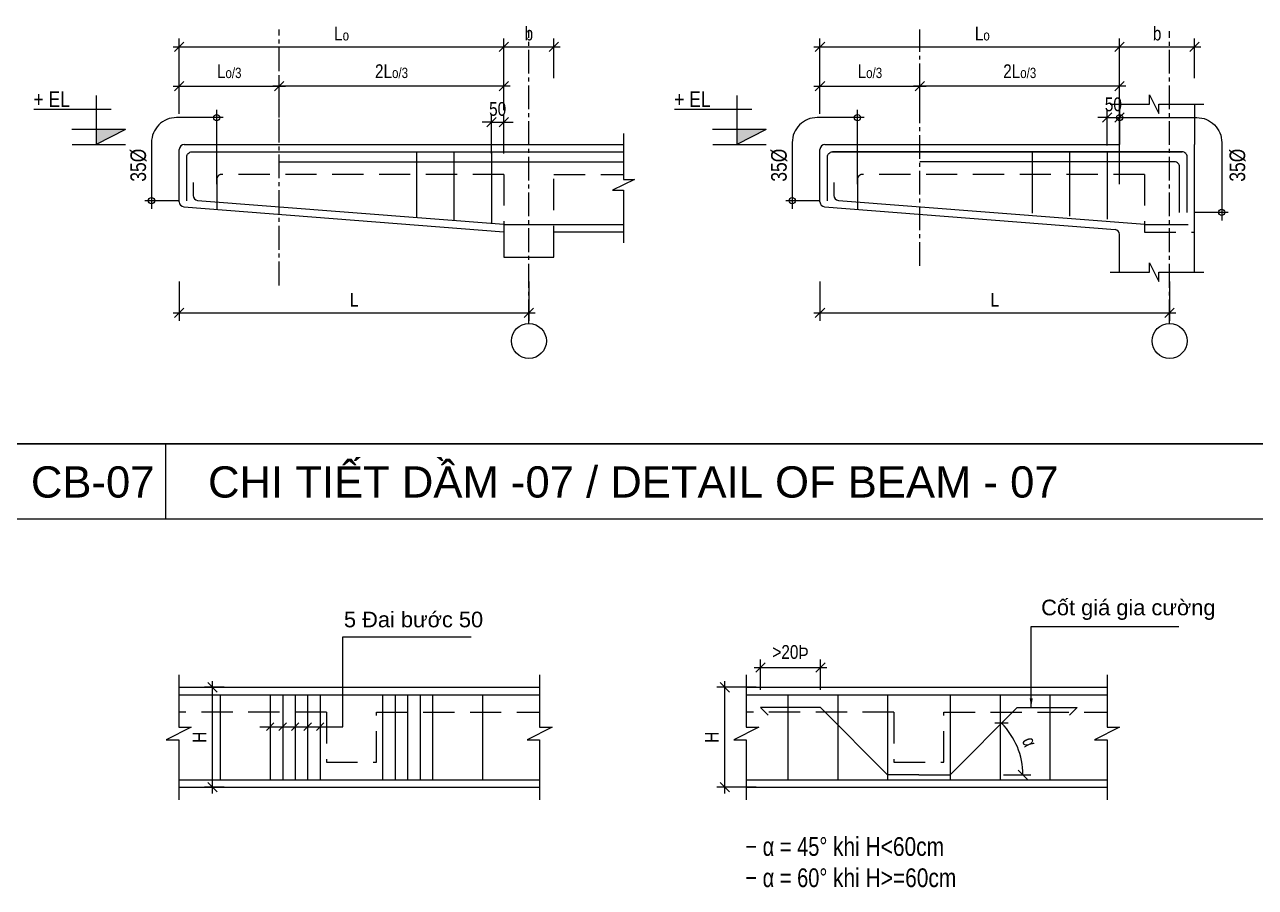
# Model space of a CAD drawing. Header units: millimetres. Extents: x -205508 to -110432, y 549193 to 571297.
# Drawn here: x -157357 to -152430, y 564280 to 567732 of the extents above; entities that cross this region are included whole.
import ezdxf

# ---------------------------------------------------------------- set-up
doc = ezdxf.new("R2010")
doc.units = ezdxf.units.MM
doc.header["$LTSCALE"] = 25
doc.header["$MEASUREMENT"] = 0
doc.header["$PDSIZE"] = 50
for name, pattern in [('AUDIT_I_131119094342-0', [0]), ('CENTER2', [28.575, 19.05, -3.175, 3.175, -3.175]), ('DASHED2', [0.375, 0.25, -0.125])]:
    doc.linetypes.add(name, pattern=pattern)
for name, color, linetype in [('AC', 200, 'Continuous'), ('dai', 3, 'AUDIT_I_131119094342-0'), ('DAMPHU', 1, 'DASHED2'), ('kich thuoc', 251, 'Continuous'), ('NETTHAY', 2, 'Continuous'), ('textMAX', 4, 'Continuous'), ('TEXTMIN', 7, 'Continuous'), ('thep', 4, 'Continuous'), ('TRUC', 8, 'CENTER2')]:
    doc.layers.add(name, color=color, linetype=linetype)
doc.layers.add('DCE_MCZiCZac', color=250, linetype='Continuous', lineweight=13)
doc.styles.add('EL-Text', font='arial.ttf')
doc.styles.add('Simplex- GCC', font='arial.ttf', dxfattribs={"width": 0.8})
doc.styles.add('STYLE1', font='')
doc.styles.add('vnh100', font='', dxfattribs={"width": 0.8})
doc.styles.get('STYLE1').set_extended_font_data('VNI-Helve')
doc.styles.get('vnh100').set_extended_font_data('VNI-Helve')
doc.dimstyles.new('ISO-25', dxfattribs={"dimscale": 25, "dimtxt": 2.2, "dimasz": 1.5, "dimexe": 1.3, "dimexo": 1, "dimgap": 1, "dimtad": 1, "dimdec": 0, "dimtxsty": 'Simplex- GCC', "dimblk": 'OBLIQUE', "dimcen": 2.5, "dimdle": 1, "dimclrd": 8, "dimclre": 8, "dimclrt": 7, "dimadec": 0, "dimazin": 0, "dimtfac": 1, "dimtdec": 0, "dimtix": 1, "dimtmove": 0, "dimatfit": 3, "dimfxl": 5, "dimfxlon": 1, "dimarcsym": 0})

# ---------------------------------------------------------------- blocks, each defined once
blk = doc.blocks.new('_Oblique')
at = {"color": 4, "linetype": 'ByBlock', "lineweight": -2}
blk.add_line((-0.5, -0.5), (0.5, 0.5), dxfattribs=at)
blk = doc.blocks.new('*D484')
at = {"layer": 'Defpoints', "color": 0, "ltscale": 20, "transparency": 16777216}
for p in [(-156338.6, 567486.4), (-155438.6, 567365.6), (-156338.6, 567293)]:
    blk.add_point(p, dxfattribs=at)
at = {"layer": 'kich thuoc', "color": 8, "lineweight": -2, "ltscale": 20, "transparency": 16777216}
for p, q in [((-156338.6, 567361.4), (-156338.6, 567518.9)), ((-155438.6, 567390.6), (-155438.6, 567518.9)), ((-155413.6, 567486.4), (-156363.6, 567486.4))]:
    blk.add_line(p, q, dxfattribs=at)
at = {"layer": 'kich thuoc', "color": 8, "lineweight": -2, "ltscale": 20, "transparency": 16777216, "xscale": 37.5, "yscale": 37.5, "zscale": 37.5, "rotation": 180}
blk.add_blockref('_Oblique', (-156338.6, 567486.4), dxfattribs=at)
at = {"layer": 'kich thuoc', "color": 8, "lineweight": -2, "ltscale": 20, "transparency": 16777216, "xscale": 37.5, "yscale": 37.5, "zscale": 37.5}
blk.add_blockref('_Oblique', (-155438.6, 567486.4), dxfattribs=at)
at = {"layer": 'kich thuoc', "color": 7, "ltscale": 20, "transparency": 16777216, "insert": (-155888.6, 567545.8), "char_height": 55, "attachment_point": 5, "style": 'Simplex- GCC'}
blk.add_mtext('2L{\\H0.75x;o/3}', dxfattribs=at)
blk = doc.blocks.new('*D485')
at = {"layer": 'Defpoints', "color": 0, "ltscale": 20, "transparency": 16777216}
for p in [(-156738.2, 567023.2), (-155338.6, 566823.4), (-155338.6, 566579)]:
    blk.add_point(p, dxfattribs=at)
at = {"layer": 'kich thuoc', "color": 8, "lineweight": -2, "ltscale": 20, "transparency": 16777216}
for p, q in [((-156738.2, 566704), (-156738.2, 566546.5)), ((-155338.6, 566704), (-155338.6, 566546.5)), ((-156763.2, 566579), (-155313.6, 566579))]:
    blk.add_line(p, q, dxfattribs=at)
at = {"layer": 'kich thuoc', "color": 8, "lineweight": -2, "ltscale": 20, "transparency": 16777216, "xscale": 37.5, "yscale": 37.5, "zscale": 37.5, "rotation": 180}
blk.add_blockref('_Oblique', (-156738.2, 566579), dxfattribs=at)
at = {"layer": 'kich thuoc', "color": 8, "lineweight": -2, "ltscale": 20, "transparency": 16777216, "xscale": 37.5, "yscale": 37.5, "zscale": 37.5}
blk.add_blockref('_Oblique', (-155338.6, 566579), dxfattribs=at)
at = {"layer": 'kich thuoc', "color": 7, "ltscale": 20, "transparency": 16777216, "insert": (-156038.4, 566631.5), "char_height": 55, "attachment_point": 5, "style": 'Simplex- GCC'}
blk.add_mtext('L', dxfattribs=at)
blk = doc.blocks.new('*D486')
at = {"layer": 'DCE_MCZiCZac', "color": 8, "lineweight": -2, "ltscale": 20, "transparency": 16777216}
for p, q in [((-156738.2, 567518.8), (-156738.2, 567676.3)), ((-155438.6, 567518.8), (-155438.6, 567676.3)), ((-156763.2, 567643.8), (-155413.6, 567643.8))]:
    blk.add_line(p, q, dxfattribs=at)
at = {"layer": 'Defpoints', "color": 0, "ltscale": 20, "transparency": 16777216}
for p in [(-155438.6, 567643.8), (-155438.6, 567388), (-156738.2, 567207.9)]:
    blk.add_point(p, dxfattribs=at)
at = {"layer": 'DCE_MCZiCZac', "color": 8, "lineweight": -2, "ltscale": 20, "transparency": 16777216, "xscale": 37.5, "yscale": 37.5, "zscale": 37.5, "rotation": 180}
blk.add_blockref('_Oblique', (-156738.2, 567643.8), dxfattribs=at)
at = {"layer": 'DCE_MCZiCZac', "color": 8, "lineweight": -2, "ltscale": 20, "transparency": 16777216, "xscale": 37.5, "yscale": 37.5, "zscale": 37.5}
blk.add_blockref('_Oblique', (-155438.6, 567643.8), dxfattribs=at)
at = {"layer": 'DCE_MCZiCZac', "color": 7, "ltscale": 20, "transparency": 16777216, "insert": (-156088.4, 567696.3), "char_height": 55, "attachment_point": 5, "style": 'Simplex- GCC'}
blk.add_mtext('L{\\H0.75x;o}', dxfattribs=at)
blk = doc.blocks.new('*D487')
at = {"layer": 'Defpoints', "color": 0, "ltscale": 20, "transparency": 16777216}
for p in [(-156338.6, 567486.4), (-156738.2, 567350.3), (-156338.6, 567293)]:
    blk.add_point(p, dxfattribs=at)
at = {"layer": 'kich thuoc', "color": 8, "lineweight": -2, "ltscale": 20, "transparency": 16777216}
for p, q in [((-156738.2, 567375.3), (-156738.2, 567518.9)), ((-156338.6, 567361.4), (-156338.6, 567518.9)), ((-156763.2, 567486.4), (-156313.6, 567486.4))]:
    blk.add_line(p, q, dxfattribs=at)
at = {"layer": 'kich thuoc', "color": 8, "lineweight": -2, "ltscale": 20, "transparency": 16777216, "xscale": 37.5, "yscale": 37.5, "zscale": 37.5, "rotation": 180}
blk.add_blockref('_Oblique', (-156738.2, 567486.4), dxfattribs=at)
at = {"layer": 'kich thuoc', "color": 8, "lineweight": -2, "ltscale": 20, "transparency": 16777216, "xscale": 37.5, "yscale": 37.5, "zscale": 37.5}
blk.add_blockref('_Oblique', (-156338.6, 567486.4), dxfattribs=at)
at = {"layer": 'kich thuoc', "color": 7, "ltscale": 20, "transparency": 16777216, "insert": (-156538.4, 567545.8), "char_height": 55, "attachment_point": 5, "style": 'Simplex- GCC'}
blk.add_mtext('L{\\H0.75x;o/3}', dxfattribs=at)
blk = doc.blocks.new('*D488')
at = {"layer": 'DCE_MCZiCZac', "color": 8, "lineweight": -2, "ltscale": 20, "transparency": 16777216}
for p, q in [((-153023.5, 567360.6), (-153061, 567360.6)), ((-153023.5, 567248.2), (-153023.5, 567393.1)), ((-153023.5, 567360.6), (-152973.5, 567360.6)), ((-152973.5, 567248.2), (-152973.5, 567393.1)), ((-152973.5, 567360.6), (-152936, 567360.6))]:
    blk.add_line(p, q, dxfattribs=at)
at = {"layer": 'Defpoints', "color": 0, "ltscale": 20, "transparency": 16777216}
for p in [(-152973.5, 567360.6), (-153023.5, 567223.2), (-152973.5, 567223.2)]:
    blk.add_point(p, dxfattribs=at)
at = {"layer": 'DCE_MCZiCZac', "color": 8, "lineweight": -2, "ltscale": 20, "transparency": 16777216, "xscale": 37.5, "yscale": 37.5, "zscale": 37.5}
blk.add_blockref('_Oblique', (-153023.5, 567360.6), dxfattribs=at)
at = {"layer": 'DCE_MCZiCZac', "color": 8, "lineweight": -2, "ltscale": 20, "transparency": 16777216, "xscale": 37.5, "yscale": 37.5, "zscale": 37.5, "rotation": 180}
blk.add_blockref('_Oblique', (-152973.5, 567360.6), dxfattribs=at)
at = {"layer": 'DCE_MCZiCZac', "color": 7, "ltscale": 20, "transparency": 16777216, "insert": (-152998.5, 567413.1), "char_height": 55, "attachment_point": 5, "style": 'Simplex- GCC'}
blk.add_mtext('50', dxfattribs=at)
blk = doc.blocks.new('*D431')
at = {"layer": 'DCE_MCZiCZac', "color": 8, "lineweight": -2, "ltscale": 20, "transparency": 16777216}
for p, q in [((-155488.6, 567217.2), (-155488.6, 567374.7)), ((-155438.6, 567217.2), (-155438.6, 567374.7)), ((-155488.6, 567342.2), (-155526.1, 567342.2)), ((-155488.6, 567342.2), (-155438.6, 567342.2)), ((-155438.6, 567342.2), (-155401.1, 567342.2))]:
    blk.add_line(p, q, dxfattribs=at)
at = {"layer": 'Defpoints', "color": 0, "ltscale": 20, "transparency": 16777216}
for p in [(-155438.6, 567342.2), (-155488.6, 567133.2), (-155438.6, 567133.2)]:
    blk.add_point(p, dxfattribs=at)
at = {"layer": 'DCE_MCZiCZac', "color": 8, "lineweight": -2, "ltscale": 20, "transparency": 16777216, "xscale": 37.5, "yscale": 37.5, "zscale": 37.5}
blk.add_blockref('_Oblique', (-155488.6, 567342.2), dxfattribs=at)
at = {"layer": 'DCE_MCZiCZac', "color": 8, "lineweight": -2, "ltscale": 20, "transparency": 16777216, "xscale": 37.5, "yscale": 37.5, "zscale": 37.5, "rotation": 180}
blk.add_blockref('_Oblique', (-155438.6, 567342.2), dxfattribs=at)
at = {"layer": 'DCE_MCZiCZac', "color": 7, "ltscale": 20, "transparency": 16777216, "insert": (-155463.6, 567394.7), "char_height": 55, "attachment_point": 5, "style": 'Simplex- GCC'}
blk.add_mtext('50', dxfattribs=at)
blk = doc.blocks.new('*D432')
at = {"layer": 'Defpoints', "color": 0, "ltscale": 20, "transparency": 16777216}
for p in [(-154173.1, 567023.2), (-152773.5, 566823.4), (-152773.5, 566579)]:
    blk.add_point(p, dxfattribs=at)
at = {"layer": 'kich thuoc', "color": 8, "lineweight": -2, "ltscale": 20, "transparency": 16777216}
for p, q in [((-154173.1, 566704), (-154173.1, 566546.5)), ((-152773.5, 566704), (-152773.5, 566546.5)), ((-154198.1, 566579), (-152748.5, 566579))]:
    blk.add_line(p, q, dxfattribs=at)
at = {"layer": 'kich thuoc', "color": 8, "lineweight": -2, "ltscale": 20, "transparency": 16777216, "xscale": 37.5, "yscale": 37.5, "zscale": 37.5, "rotation": 180}
blk.add_blockref('_Oblique', (-154173.1, 566579), dxfattribs=at)
at = {"layer": 'kich thuoc', "color": 8, "lineweight": -2, "ltscale": 20, "transparency": 16777216, "xscale": 37.5, "yscale": 37.5, "zscale": 37.5}
blk.add_blockref('_Oblique', (-152773.5, 566579), dxfattribs=at)
at = {"layer": 'kich thuoc', "color": 7, "ltscale": 20, "transparency": 16777216, "insert": (-153473.3, 566631.5), "char_height": 55, "attachment_point": 5, "style": 'Simplex- GCC'}
blk.add_mtext('L', dxfattribs=at)
blk = doc.blocks.new('*D433')
at = {"layer": 'Defpoints', "color": 0, "ltscale": 20, "transparency": 16777216}
for p in [(-153773.5, 567486.4), (-154173.1, 567350.3), (-153773.5, 567293)]:
    blk.add_point(p, dxfattribs=at)
at = {"layer": 'kich thuoc', "color": 8, "lineweight": -2, "ltscale": 20, "transparency": 16777216}
for p, q in [((-154173.1, 567375.3), (-154173.1, 567518.9)), ((-153773.5, 567361.4), (-153773.5, 567518.9)), ((-154198.1, 567486.4), (-153748.5, 567486.4))]:
    blk.add_line(p, q, dxfattribs=at)
at = {"layer": 'kich thuoc', "color": 8, "lineweight": -2, "ltscale": 20, "transparency": 16777216, "xscale": 37.5, "yscale": 37.5, "zscale": 37.5, "rotation": 180}
blk.add_blockref('_Oblique', (-154173.1, 567486.4), dxfattribs=at)
at = {"layer": 'kich thuoc', "color": 8, "lineweight": -2, "ltscale": 20, "transparency": 16777216, "xscale": 37.5, "yscale": 37.5, "zscale": 37.5}
blk.add_blockref('_Oblique', (-153773.5, 567486.4), dxfattribs=at)
at = {"layer": 'kich thuoc', "color": 7, "ltscale": 20, "transparency": 16777216, "insert": (-153973.3, 567545.8), "char_height": 55, "attachment_point": 5, "style": 'Simplex- GCC'}
blk.add_mtext('L{\\H0.75x;o/3}', dxfattribs=at)
blk = doc.blocks.new('*D434')
at = {"layer": 'DCE_MCZiCZac', "color": 8, "lineweight": -2, "ltscale": 20, "transparency": 16777216}
for p, q in [((-154173.1, 567518.8), (-154173.1, 567676.3)), ((-152973.5, 567518.8), (-152973.5, 567676.3)), ((-154198.1, 567643.8), (-152948.5, 567643.8))]:
    blk.add_line(p, q, dxfattribs=at)
at = {"layer": 'Defpoints', "color": 0, "ltscale": 20, "transparency": 16777216}
for p in [(-152973.5, 567643.8), (-152973.5, 567365.6), (-154173.1, 567207.9)]:
    blk.add_point(p, dxfattribs=at)
at = {"layer": 'DCE_MCZiCZac', "color": 8, "lineweight": -2, "ltscale": 20, "transparency": 16777216, "xscale": 37.5, "yscale": 37.5, "zscale": 37.5, "rotation": 180}
blk.add_blockref('_Oblique', (-154173.1, 567643.8), dxfattribs=at)
at = {"layer": 'DCE_MCZiCZac', "color": 8, "lineweight": -2, "ltscale": 20, "transparency": 16777216, "xscale": 37.5, "yscale": 37.5, "zscale": 37.5}
blk.add_blockref('_Oblique', (-152973.5, 567643.8), dxfattribs=at)
at = {"layer": 'DCE_MCZiCZac', "color": 7, "ltscale": 20, "transparency": 16777216, "insert": (-153523.3, 567696.3), "char_height": 55, "attachment_point": 5, "style": 'Simplex- GCC'}
blk.add_mtext('L{\\H0.75x;o}', dxfattribs=at)
blk = doc.blocks.new('*D435')
at = {"layer": 'Defpoints', "color": 0, "ltscale": 20, "transparency": 16777216}
for p in [(-153773.5, 567486.4), (-152973.5, 567365.6), (-153773.5, 567293)]:
    blk.add_point(p, dxfattribs=at)
at = {"layer": 'kich thuoc', "color": 8, "lineweight": -2, "ltscale": 20, "transparency": 16777216}
for p, q in [((-153773.5, 567361.4), (-153773.5, 567518.9)), ((-152973.5, 567390.6), (-152973.5, 567518.9)), ((-152948.5, 567486.4), (-153798.5, 567486.4))]:
    blk.add_line(p, q, dxfattribs=at)
at = {"layer": 'kich thuoc', "color": 8, "lineweight": -2, "ltscale": 20, "transparency": 16777216, "xscale": 37.5, "yscale": 37.5, "zscale": 37.5, "rotation": 180}
blk.add_blockref('_Oblique', (-153773.5, 567486.4), dxfattribs=at)
at = {"layer": 'kich thuoc', "color": 8, "lineweight": -2, "ltscale": 20, "transparency": 16777216, "xscale": 37.5, "yscale": 37.5, "zscale": 37.5}
blk.add_blockref('_Oblique', (-152973.5, 567486.4), dxfattribs=at)
at = {"layer": 'kich thuoc', "color": 7, "ltscale": 20, "transparency": 16777216, "insert": (-153373.5, 567545.8), "char_height": 55, "attachment_point": 5, "style": 'Simplex- GCC'}
blk.add_mtext('2L{\\H0.75x;o/3}', dxfattribs=at)
blk = doc.blocks.new('*D436')
at = {"layer": 'DCE_MCZiCZac', "color": 8, "lineweight": -2, "ltscale": 20, "transparency": 16777216}
for p, q in [((-152973.5, 567518.8), (-152973.5, 567676.3)), ((-152673.5, 567518.8), (-152673.5, 567676.3)), ((-152998.5, 567643.8), (-152648.5, 567643.8))]:
    blk.add_line(p, q, dxfattribs=at)
at = {"layer": 'Defpoints', "color": 0, "ltscale": 20, "transparency": 16777216}
for p in [(-152673.5, 567643.8), (-152973.5, 567486.4), (-152673.5, 567351.8)]:
    blk.add_point(p, dxfattribs=at)
at = {"layer": 'DCE_MCZiCZac', "color": 8, "lineweight": -2, "ltscale": 20, "transparency": 16777216, "xscale": 37.5, "yscale": 37.5, "zscale": 37.5, "rotation": 180}
blk.add_blockref('_Oblique', (-152973.5, 567643.8), dxfattribs=at)
at = {"layer": 'DCE_MCZiCZac', "color": 8, "lineweight": -2, "ltscale": 20, "transparency": 16777216, "xscale": 37.5, "yscale": 37.5, "zscale": 37.5}
blk.add_blockref('_Oblique', (-152673.5, 567643.8), dxfattribs=at)
at = {"layer": 'DCE_MCZiCZac', "color": 7, "ltscale": 20, "transparency": 16777216, "insert": (-152823.5, 567696.3), "char_height": 55, "attachment_point": 5, "style": 'Simplex- GCC'}
blk.add_mtext('b', dxfattribs=at)
blk = doc.blocks.new('*D437')
at = {"layer": 'DCE_MCZiCZac', "color": 8, "lineweight": -2, "ltscale": 20, "transparency": 16777216}
for p, q in [((-155438.6, 567553.4), (-155438.6, 567676.3)), ((-155238.6, 567518.8), (-155238.6, 567676.3)), ((-155463.6, 567643.8), (-155213.6, 567643.8))]:
    blk.add_line(p, q, dxfattribs=at)
at = {"layer": 'Defpoints', "color": 0, "ltscale": 20, "transparency": 16777216}
for p in [(-155238.6, 567643.8), (-155438.6, 567528.4), (-155238.6, 567351.8)]:
    blk.add_point(p, dxfattribs=at)
at = {"layer": 'DCE_MCZiCZac', "color": 8, "lineweight": -2, "ltscale": 20, "transparency": 16777216, "xscale": 37.5, "yscale": 37.5, "zscale": 37.5, "rotation": 180}
blk.add_blockref('_Oblique', (-155438.6, 567643.8), dxfattribs=at)
at = {"layer": 'DCE_MCZiCZac', "color": 8, "lineweight": -2, "ltscale": 20, "transparency": 16777216, "xscale": 37.5, "yscale": 37.5, "zscale": 37.5}
blk.add_blockref('_Oblique', (-155238.6, 567643.8), dxfattribs=at)
at = {"layer": 'DCE_MCZiCZac', "color": 7, "ltscale": 20, "transparency": 16777216, "insert": (-155338.6, 567696.3), "char_height": 55, "attachment_point": 5, "style": 'Simplex- GCC'}
blk.add_mtext('b', dxfattribs=at)
blk = doc.blocks.new('*D371')
at = {"layer": 'DCE_MCZiCZac', "color": 8, "lineweight": -2, "ltscale": 20, "transparency": 16777216}
for p, q in [((-154553.7, 564655.5), (-154553.7, 565105.5)), ((-154428.7, 565080.5), (-154586.2, 565080.5)), ((-154428.7, 564680.5), (-154586.2, 564680.5))]:
    blk.add_line(p, q, dxfattribs=at)
at = {"layer": 'Defpoints', "color": 0, "ltscale": 20, "transparency": 16777216}
for p in [(-154553.7, 565080.5), (-154352.5, 565080.5), (-154352.5, 564680.5)]:
    blk.add_point(p, dxfattribs=at)
at = {"layer": 'DCE_MCZiCZac', "color": 8, "lineweight": -2, "ltscale": 20, "transparency": 16777216, "xscale": 37.5, "yscale": 37.5, "zscale": 37.5}
for p, rotation in [((-154553.7, 565080.5), 90), ((-154553.7, 564680.5), 270)]:
    blk.add_blockref('_Oblique', p, dxfattribs=dict(at, rotation=rotation))
at = {"layer": 'DCE_MCZiCZac', "color": 7, "ltscale": 20, "transparency": 16777216, "insert": (-154606.2, 564880.5), "char_height": 55, "attachment_point": 5, "rotation": 90, "style": 'Simplex- GCC'}
blk.add_mtext('H', dxfattribs=at)
blk = doc.blocks.new('*D372')
at = {"layer": 'DCE_MCZiCZac', "color": 8, "lineweight": -2, "ltscale": 20, "transparency": 16777216}
for p, q in [((-154411.1, 565070.6), (-154411.1, 565192.4)), ((-154171.1, 565070.6), (-154171.1, 565192.4)), ((-154436.1, 565159.9), (-154146.1, 565159.9))]:
    blk.add_line(p, q, dxfattribs=at)
at = {"layer": 'Defpoints', "color": 0, "ltscale": 20, "transparency": 16777216}
for p in [(-154171.1, 565159.9), (-154411.1, 565045.6), (-154171.1, 565045.6)]:
    blk.add_point(p, dxfattribs=at)
at = {"layer": 'DCE_MCZiCZac', "color": 8, "lineweight": -2, "ltscale": 20, "transparency": 16777216, "xscale": 37.5, "yscale": 37.5, "zscale": 37.5, "rotation": 180}
blk.add_blockref('_Oblique', (-154411.1, 565159.9), dxfattribs=at)
at = {"layer": 'DCE_MCZiCZac', "color": 8, "lineweight": -2, "ltscale": 20, "transparency": 16777216, "xscale": 37.5, "yscale": 37.5, "zscale": 37.5}
blk.add_blockref('_Oblique', (-154171.1, 565159.9), dxfattribs=at)
at = {"layer": 'DCE_MCZiCZac', "color": 7, "ltscale": 20, "transparency": 16777216, "insert": (-154291.1, 565221.6), "char_height": 55, "attachment_point": 5, "style": 'Simplex- GCC'}
blk.add_mtext('>20Þ', dxfattribs=at)
blk = doc.blocks.new('*D373')
at = {"layer": 'AC', "color": 8, "lineweight": -2, "ltscale": 20, "transparency": 16777216}
blk.add_line((-153437.9, 564730.5), (-153328.4, 564730.5), dxfattribs=at)
blk.add_arc((-153652.3, 564730.5), 291.5, 0, 45, dxfattribs=at)
at = {"layer": 'Defpoints', "color": 0, "ltscale": 20, "transparency": 16777216}
for p in [(-153383.6, 564999.3), (-153370.8, 564806), (-153677.5, 564730.5), (-153652.3, 564730.5), (-153462.9, 564730.5)]:
    blk.add_point(p, dxfattribs=at)
at = {"layer": 'AC', "color": 8, "lineweight": -2, "ltscale": 20, "transparency": 16777216, "xscale": 37.5, "yscale": 37.5, "zscale": 37.5}
for p, rotation in [((-153446.3, 564936.6), 134.9999999999879), ((-153360.9, 564730.5), 270.000000000011)]:
    blk.add_blockref('_Oblique', p, dxfattribs=dict(at, rotation=rotation))
at = {"layer": 'AC', "color": 7, "ltscale": 20, "transparency": 16777216, "insert": (-153334, 564862.4), "char_height": 55, "attachment_point": 5, "rotation": 292.5, "style": 'Simplex- GCC'}
blk.add_mtext('{\\fSymbol|b0|i0|c2|p16;a}', dxfattribs=at)
blk = doc.blocks.new('*D374')
at = {"layer": 'DCE_MCZiCZac', "color": 8, "lineweight": -2, "ltscale": 20, "transparency": 16777216}
for p, q in [((-156604.7, 564655.5), (-156604.7, 565105.5)), ((-156558, 565080.5), (-156637.2, 565080.5)), ((-156558, 564680.5), (-156637.2, 564680.5))]:
    blk.add_line(p, q, dxfattribs=at)
at = {"layer": 'Defpoints', "color": 0, "ltscale": 20, "transparency": 16777216}
for p in [(-156604.7, 565080.5), (-156533, 565080.5), (-156533, 564680.5)]:
    blk.add_point(p, dxfattribs=at)
at = {"layer": 'DCE_MCZiCZac', "color": 8, "lineweight": -2, "ltscale": 20, "transparency": 16777216, "xscale": 37.5, "yscale": 37.5, "zscale": 37.5}
for p, rotation in [((-156604.7, 565080.5), 90), ((-156604.7, 564680.5), 270)]:
    blk.add_blockref('_Oblique', p, dxfattribs=dict(at, rotation=rotation))
at = {"layer": 'DCE_MCZiCZac', "color": 7, "ltscale": 20, "transparency": 16777216, "insert": (-156657.2, 564880.5), "char_height": 55, "attachment_point": 5, "rotation": 90, "style": 'Simplex- GCC'}
blk.add_mtext('H', dxfattribs=at)

msp = doc.modelspace()

# ---------------------------------------------------------------- linework, layer by layer
at = {"layer": 'AC', "color": 4, "ltscale": 20}
for p, q in [((-162391.5, 566055.2), (-147391.5, 566055.2)), ((-154381.1, 564969.3), (-154411.1, 564999.3)), ((-153173.6, 564969.3), (-153143.6, 564999.3)), ((-156389.3, 564908), (-156359.3, 564938)), ((-156339.3, 564908), (-156309.3, 564938)), ((-156289.3, 564908), (-156259.3, 564938)), ((-156239.3, 564908), (-156209.3, 564938)), ((-156189.3, 564908), (-156159.3, 564938))]:
    msp.add_line(p, q, dxfattribs=at)
at = {"layer": 'AC', "color": 0, "ltscale": 20}
msp.add_lwpolyline([(-162391.5, 565755.2), (-147391.5, 565755.2), (-147391.5, 566055.2), (-162391.5, 566055.2)], close=True, dxfattribs=at)
at = {"layer": 'AC', "color": 4, "ltscale": 20}
msp.add_lwpolyline([(-157391.5, 565755.2), (-156791.5, 565755.2), (-156791.5, 566055.2), (-157391.5, 566055.2)], close=True, dxfattribs=at)
for points in [[(-153777.3, 564730.5), (-153902.3, 564730.5), (-154171.1, 564999.3), (-154411.1, 564999.3)], [(-153777.3, 564730.5), (-153652.3, 564730.5), (-153383.6, 564999.3), (-153143.6, 564999.3)]]:
    msp.add_lwpolyline(points, dxfattribs=at)
at = {"layer": 'AC', "ltscale": 20}
for centre in [(-155436.6, 566953.2), (-152871.5, 566953.2)]:
    msp.add_arc(centre, 20, 265.5328, 270, dxfattribs=at)
at = {"layer": 'dai', "ltscale": 20}
for p, q in [((-155788.6, 567223.2), (-155788.6, 566960.7)), ((-155638.6, 567223.2), (-155638.6, 566949)), ((-155488.6, 567223.2), (-155488.6, 566937.2)), ((-153323.5, 567223.2), (-153323.5, 566977.9)), ((-153173.5, 567223.2), (-153173.5, 566966.2)), ((-153023.5, 567223.2), (-153023.5, 566954.4)), ((-156574.3, 565050.5), (-156574.3, 564710.5)), ((-156374.3, 565050.5), (-156374.3, 564710.5)), ((-156324.3, 565050.5), (-156324.3, 564710.5)), ((-156274.3, 565050.5), (-156274.3, 564710.5)), ((-156224.3, 565050.5), (-156224.3, 564710.5)), ((-156174.3, 565050.5), (-156174.3, 564710.5)), ((-155924.3, 565050.5), (-155924.3, 564710.5)), ((-155874.3, 565050.5), (-155874.3, 564710.5)), ((-155824.3, 565050.5), (-155824.3, 564710.5)), ((-155774.3, 565050.5), (-155774.3, 564710.5)), ((-155724.3, 565050.5), (-155724.3, 564710.5)), ((-155524.3, 565050.5), (-155524.3, 564710.5)), ((-154302.3, 565050.5), (-154302.3, 564710.5)), ((-154102.3, 565050.5), (-154102.3, 564710.5)), ((-153902.3, 565050.5), (-153902.3, 564710.5)), ((-153652.3, 565050.5), (-153652.3, 564710.5)), ((-153452.3, 565050.5), (-153452.3, 564710.5)), ((-153252.3, 565050.5), (-153252.3, 564710.5))]:
    msp.add_line(p, q, dxfattribs=at)
at = {"layer": 'DAMPHU', "ltscale": 20}
for points in [[(-155438.6, 567133.2), (-156568.2, 567133.2, 0.414214), (-156588.2, 567113.2), (-156588.2, 566993.1)], [(-152873.5, 567133.2), (-154003.1, 567133.2, 0.414214), (-154023.1, 567113.2), (-154023.1, 566993.1)]]:
    msp.add_lwpolyline(points, format="xyb", dxfattribs=at)
for points in [[(-155438.6, 567133.2), (-155438.6, 566802.2), (-155238.6, 566802.2), (-155238.6, 567133.2), (-154959.7, 567133.2)], [(-152873.5, 567133.2), (-152873.5, 566902.2), (-152673.5, 566902.2), (-152673.5, 567133.2)], [(-156149.3, 564980.5), (-156740.1, 564980.5)], [(-156149.3, 564980.5), (-156149.3, 564780.5), (-155949.3, 564780.5), (-155949.3, 564980.5), (-155295.8, 564980.5)], [(-153877.3, 564980.5), (-154468.2, 564980.5)], [(-153877.3, 564980.5), (-153877.3, 564780.5), (-153677.3, 564780.5), (-153677.3, 564980.5), (-153023.9, 564980.5)]]:
    msp.add_lwpolyline(points, dxfattribs=at)
at = {"layer": 'kich thuoc', "linetype": 'Continuous', "ltscale": 0.5}
for p, q in [((-157070.5, 567449.3), (-157070.5, 567253.2)), ((-154505.4, 567449.3), (-154505.4, 567253.2)), ((-157011.1, 567393.2), (-157320.2, 567393.2)), ((-154446, 567393.2), (-154755.1, 567393.2)), ((-156953.3, 567313.2), (-157168.1, 567313.2)), ((-156953.3, 567313.2), (-157070.5, 567253.2)), ((-154388.2, 567313.2), (-154603, 567313.2)), ((-154388.2, 567313.2), (-154505.4, 567253.2)), ((-157167.6, 567253.2), (-156953.7, 567253.2)), ((-154602.5, 567253.2), (-154388.6, 567253.2))]:
    msp.add_line(p, q, dxfattribs=at)
at = {"layer": 'kich thuoc', "ltscale": 20}
for p, q in [((-156588.2, 567093.6), (-156588.2, 567390.9)), ((-154023.1, 567093.6), (-154023.1, 567390.9)), ((-152973.5, 567093.6), (-152973.5, 567390.9)), ((-156739.2, 567027.9), (-156875.6, 567027.9)), ((-154174.1, 567027.9), (-154310.5, 567027.9)), ((-152674.8, 566981.3), (-152538.3, 566981.3))]:
    msp.add_line(p, q, dxfattribs=at)
for points in [[(-156562, 567360.6), (-156749.4, 567360.6, 0.414214), (-156849.4, 567260.6), (-156849.4, 566994.7)], [(-153996.9, 567360.6), (-154184.3, 567360.6, 0.414214), (-154284.3, 567260.6), (-154284.3, 566994.7)], [(-152999.6, 567360.6), (-152664.6, 567360.6, -0.414214), (-152564.6, 567260.6), (-152564.6, 566948.1)]]:
    msp.add_lwpolyline(points, format="xyb", dxfattribs=at)
at = {"layer": 'kich thuoc'}
msp.add_lwpolyline([(-156416.3, 564923), (-156082.9, 564923), (-156082.9, 565283.2), (-155569.3, 565283.2)], dxfattribs=at)
at = {"layer": 'kich thuoc', "linetype": 'Continuous', "ltscale": 0.5}
for points in [[(-157070.5, 567313.2), (-157070.5, 567253.2), (-156953.3, 567313.2)], [(-154505.4, 567313.2), (-154505.4, 567253.2), (-154388.2, 567313.2)]]:
    msp.add_solid(points, dxfattribs=at)
at = {"layer": 'NETTHAY', "ltscale": 20}
for p, q in [((-152973.5, 567414.6), (-152973.5, 567253.2)), ((-152673.5, 567414.6), (-152673.5, 567253.2)), ((-156738.2, 567023.3), (-156738.2, 567233.2)), ((-156718.2, 567253.2), (-154959.7, 567253.2)), ((-154173.1, 567023.3), (-154173.1, 567233.2)), ((-154153.1, 567253.2), (-152973.5, 567253.2)), ((-152673.5, 566741.9), (-152673.5, 567253.2)), ((-156719.7, 567003.4), (-155438.6, 566903.2)), ((-154154.6, 567003.4), (-152991.9, 566912.5)), ((-155238.6, 566903.2), (-154959.7, 566903.2)), ((-152973.5, 566741.9), (-152973.5, 566892.6)), ((-156740.1, 565080.5), (-155295.8, 565080.5)), ((-154468.2, 565080.5), (-153023.9, 565080.5)), ((-156740.1, 564680.5), (-155295.8, 564680.5)), ((-154468.2, 564680.5), (-153023.9, 564680.5))]:
    msp.add_line(p, q, dxfattribs=at)
msp.add_lwpolyline([(-155438.6, 566903.2), (-155438.6, 566802.2), (-155238.6, 566802.2), (-155238.6, 566903.2)], dxfattribs=at)
for centre, start, end in [((-156718.2, 567233.2), 90, 180), ((-154153.1, 567233.2), 90, 180), ((-156718.2, 567023.3), 180, 265.5314), ((-154153.1, 567023.3), 180, 265.5314), ((-152993.5, 566892.6), 0, 85.5314)]:
    msp.add_arc(centre, 20, start, end, dxfattribs=at)
at = {"layer": 'thep', "ltscale": 20}
for p, q in [((-156338.6, 567183.2), (-154959.7, 567183.2)), ((-156683.2, 567100.1), (-156683.2, 567049.1)), ((-154118.1, 567100.1), (-154118.1, 567049.1)), ((-156664.7, 567029.2), (-155438.2, 566933.3)), ((-154099.6, 567029.2), (-152873.1, 566933.3)), ((-155436.6, 566933.2), (-154959.7, 566933.2)), ((-152871.5, 566933.2), (-152699.4, 566933.2)), ((-156740.1, 564710.5), (-155295.8, 564710.5)), ((-154468.2, 564710.5), (-153023.9, 564710.5))]:
    msp.add_line(p, q, dxfattribs=at)
for points in [[(-156708.2, 567027.9), (-156708.2, 567203.2, -0.414214), (-156688.2, 567223.2), (-154959.7, 567223.2)], [(-154143.1, 567027.9), (-154143.1, 567203.2, -0.414214), (-154123.1, 567223.2), (-152723.1, 567223.2)], [(-152703.1, 566980.6), (-152703.1, 567203.2, 0.414214), (-152723.1, 567223.2), (-154123.1, 567223.2)], [(-152733.1, 566980.7), (-152733.1, 567163.2, 0.414214), (-152753.1, 567183.2), (-153773.5, 567183.2)]]:
    msp.add_lwpolyline(points, format="xyb", dxfattribs=at)
for points in [[(-156338.6, 567183.2), (-155338.6, 567183.2)], [(-156740.1, 565050.5), (-155295.8, 565050.5)], [(-154468.2, 565050.5), (-153023.9, 565050.5)], [(-156740.1, 564710.5), (-156592.5, 564710.5)], [(-154468.2, 564710.5), (-154320.6, 564710.5)]]:
    msp.add_lwpolyline(points, dxfattribs=at)
for centre in [(-156588.2, 567360.6), (-154023.1, 567360.6), (-152973.5, 567360.6), (-156849.4, 567027.9), (-154284.3, 567027.9), (-152564.6, 566981.3)]:
    msp.add_circle(centre, 12.5, dxfattribs=at)
for centre in [(-156663.2, 567049.1), (-154098.1, 567049.1)]:
    msp.add_arc(centre, 20, 180, 265.5328, dxfattribs=at)
at = {"layer": 'TRUC', "ltscale": 0.2}
for p, q in [((-156338.6, 566689), (-156338.6, 567713.6)), ((-155338.6, 566536.8), (-155338.6, 567706.8)), ((-153773.5, 566766.8), (-153773.5, 567713.6)), ((-152773.5, 566536.8), (-152773.5, 567706.8))]:
    msp.add_line(p, q, dxfattribs=at)
at = {"layer": 'TRUC'}
for points in [[(-153011, 567414.6), (-152853.5, 567414.6), (-152853.5, 567452.1), (-152816, 567377.1), (-152816, 567414.6), (-152636, 567414.6)], [(-154959.7, 567297), (-154959.7, 567113.2), (-154916, 567113.2), (-155003.5, 567069.5), (-154959.7, 567069.5), (-154959.7, 566859.5)], [(-153011, 566741.9), (-152853.5, 566741.9), (-152853.5, 566779.4), (-152816, 566704.4), (-152816, 566741.9), (-152636, 566741.9)], [(-156740.1, 565130.5), (-156740.1, 564920.5), (-156690.1, 564920.5), (-156790.1, 564870.5), (-156740.1, 564870.5), (-156740.1, 564630.5)], [(-155295.8, 565130.5), (-155295.8, 564920.5), (-155245.8, 564920.5), (-155345.8, 564870.5), (-155295.8, 564870.5), (-155295.8, 564630.5)], [(-154468.2, 565130.5), (-154468.2, 564920.5), (-154418.2, 564920.5), (-154518.2, 564870.5), (-154468.2, 564870.5), (-154468.2, 564630.5)], [(-153023.9, 565130.5), (-153023.9, 564920.5), (-152973.9, 564920.5), (-153073.9, 564870.5), (-153023.9, 564870.5), (-153023.9, 564630.5)]]:
    msp.add_lwpolyline(points, dxfattribs=at)
at = {"layer": 'TRUC', "color": 2, "linetype": 'Continuous', "ltscale": 0.5}
for centre in [(-155338.6, 566466.8), (-152773.5, 566466.8)]:
    msp.add_circle(centre, 70, dxfattribs=at)

# ---------------------------------------------------------------- texts
at = {"layer": 'AC', "color": 7, "style": 'vnh100', "width": 0.8}
for p in [(-156871.5, 567103.9), (-154306.4, 567103.9), (-152470.8, 567103.9)]:
    msp.add_text('35Þ', height=62.5, rotation=90, dxfattribs=at).set_placement(p)
at = {"layer": 'AC', "color": 7, "ltscale": 20, "insert": (-154471.7, 564380.5), "char_height": 75, "attachment_point": 4, "style": 'vnh100'}
msp.add_mtext('{\\fSymbol|b0|i0|c2|p16;- a = 45° \\fVNI-Helve|b0|i0|c0|p2;khi H<60cm\\P\\fSymbol|b0|i0|c2|p16;- a = 60° \\fVNI-Helve|b0|i0|c0|p2;khi H>=60cm}', dxfattribs=at)
at = {"layer": 'textMAX', "style": 'EL-Text'}
msp.add_text('CB-07', height=125, dxfattribs=at).set_placement((-157332.3, 565839.8))
at = {"layer": 'TEXTMIN', "ltscale": 0.5, "style": 'vnh100', "width": 0.8}
for p in [(-157321.9, 567402.6), (-154756.8, 567402.6)]:
    msp.add_text('+ EL', height=62.5, dxfattribs=at).set_placement(p)
at = {"layer": 'TEXTMIN', "style": 'EL-Text'}
msp.add_text('CHI TIẾT DẦM -07 / DETAIL OF BEAM - 07', height=125, dxfattribs=at).set_placement((-156623.1, 565839.8))
at = {"layer": 'TEXTMIN', "ltscale": 0.5, "style": 'STYLE1'}
for s, p in [('Coát giaù gia cöôøng', (-153287.7, 565368.8)), ('5 Ñai böôùc 50', (-156079, 565320.7))]:
    msp.add_text(s, height=62.5, dxfattribs=at).set_placement(p)

# ---------------------------------------------------------------- dimensions: what is measured, and where the dimension line sits
at = {"layer": 'AC', "color": 4, "ltscale": 20}
dim = msp.add_angular_dim_2l(base=(-153370.8, 564806), line1=((-153652.3, 564730.5), (-153383.6, 564999.3)), line2=((-153677.5, 564730.5), (-153462.9, 564730.5)), text='{\\fSymbol|b0|i0|c2|p16;a}', dimstyle='ISO-25', dxfattribs=at)
dim.commit()
dim.dimension.update_dxf_attribs({"geometry": '*D373', "text_midpoint": (-153334, 564862.4)})
at = {"layer": 'DCE_MCZiCZac', "ltscale": 20}
for base, p1, p2, picture, middle in [((-155438.6, 567643.8), (-156738.2, 567207.9), (-155438.6, 567388), '*D486', (-156088.4, 567643.8)), ((-152973.5, 567643.8), (-154173.1, 567207.9), (-152973.5, 567365.6), '*D434', (-153523.3, 567643.8))]:
    dim = msp.add_linear_dim(base=base, p1=p1, p2=p2, text='L{\\H0.75x;o}', dimstyle='ISO-25', dxfattribs=at)
    dim.commit()
    dim.dimension.update_dxf_attribs({"geometry": picture, "text_midpoint": middle, "dimtype": 160})
for base, p1, p2, text, picture, middle in [((-155238.6, 567643.8), (-155438.6, 567528.4), (-155238.6, 567351.8), 'b', '*D437', (-155338.6, 567696.3)), ((-152673.5, 567643.8), (-152973.5, 567486.4), (-152673.5, 567351.8), 'b', '*D436', (-152823.5, 567696.3)), ((-154171.1, 565159.9), (-154411.1, 565045.6), (-154171.1, 565045.6), '>20Þ', '*D372', (-154291.1, 565221.6))]:
    dim = msp.add_linear_dim(base=base, p1=p1, p2=p2, text=text, dimstyle='ISO-25', dxfattribs=at)
    dim.commit()
    dim.dimension.update_dxf_attribs({"geometry": picture, "text_midpoint": middle})
for base, p1, p2, picture, middle in [((-155438.6, 567342.2), (-155488.6, 567133.2), (-155438.6, 567133.2), '*D431', (-155463.6, 567394.7)), ((-152973.5, 567360.6), (-153023.5, 567223.2), (-152973.5, 567223.2), '*D488', (-152998.5, 567413.1))]:
    dim = msp.add_linear_dim(base=base, p1=p1, p2=p2, dimstyle='ISO-25', dxfattribs=at)
    dim.commit()
    dim.dimension.update_dxf_attribs({"geometry": picture, "text_midpoint": middle})
for base, p1, p2, picture, middle in [((-156604.7, 565080.5), (-156533, 564680.5), (-156533, 565080.5), '*D374', (-156657.2, 564880.5)), ((-154553.7, 565080.5), (-154352.5, 564680.5), (-154352.5, 565080.5), '*D371', (-154606.2, 564880.5))]:
    dim = msp.add_linear_dim(base=base, p1=p1, p2=p2, angle=90, text='H', dimstyle='ISO-25', dxfattribs=at)
    dim.commit()
    dim.dimension.update_dxf_attribs({"geometry": picture, "text_midpoint": middle})
at = {"layer": 'kich thuoc', "ltscale": 20}
for base, p1, p2, text, picture, middle in [((-156338.6, 567486.4), (-156738.2, 567350.3), (-156338.6, 567293), 'L{\\H0.75x;o/3}', '*D487', (-156538.4, 567545.8)), ((-153773.5, 567486.4), (-154173.1, 567350.3), (-153773.5, 567293), 'L{\\H0.75x;o/3}', '*D433', (-153973.3, 567545.8)), ((-155338.6, 566579), (-156738.2, 567023.2), (-155338.6, 566823.4), 'L', '*D485', (-156038.4, 566631.5)), ((-152773.5, 566579), (-154173.1, 567023.2), (-152773.5, 566823.4), 'L', '*D432', (-153473.3, 566631.5))]:
    dim = msp.add_linear_dim(base=base, p1=p1, p2=p2, text=text, dimstyle='ISO-25', override={"dimtmove": 1}, dxfattribs=at)
    dim.commit()
    dim.dimension.update_dxf_attribs({"geometry": picture, "text_midpoint": middle})
for base, p1, p2, picture, middle in [((-156338.6, 567486.4), (-155438.6, 567365.6), (-156338.6, 567293), '*D484', (-155888.6, 567545.8)), ((-153773.5, 567486.4), (-152973.5, 567365.6), (-153773.5, 567293), '*D435', (-153373.5, 567545.8))]:
    dim = msp.add_linear_dim(base=base, p1=p1, p2=p2, angle=180, text='2L{\\H0.75x;o/3}', dimstyle='ISO-25', override={"dimtmove": 1}, dxfattribs=at)
    dim.commit()
    dim.dimension.update_dxf_attribs({"geometry": picture, "text_midpoint": middle})

# ---------------------------------------------------------------- leaders
at = {"layer": 'AC', "color": 4, "ltscale": 20}
msp.add_leader([(-153327.5, 564999.3), (-153327.5, 565324.4), (-152736.1, 565324.4)], dimstyle='ISO-25', override={"dimgap": 1, "dimtad": 0}, dxfattribs=at)

doc.saveas('drawing.dxf')
